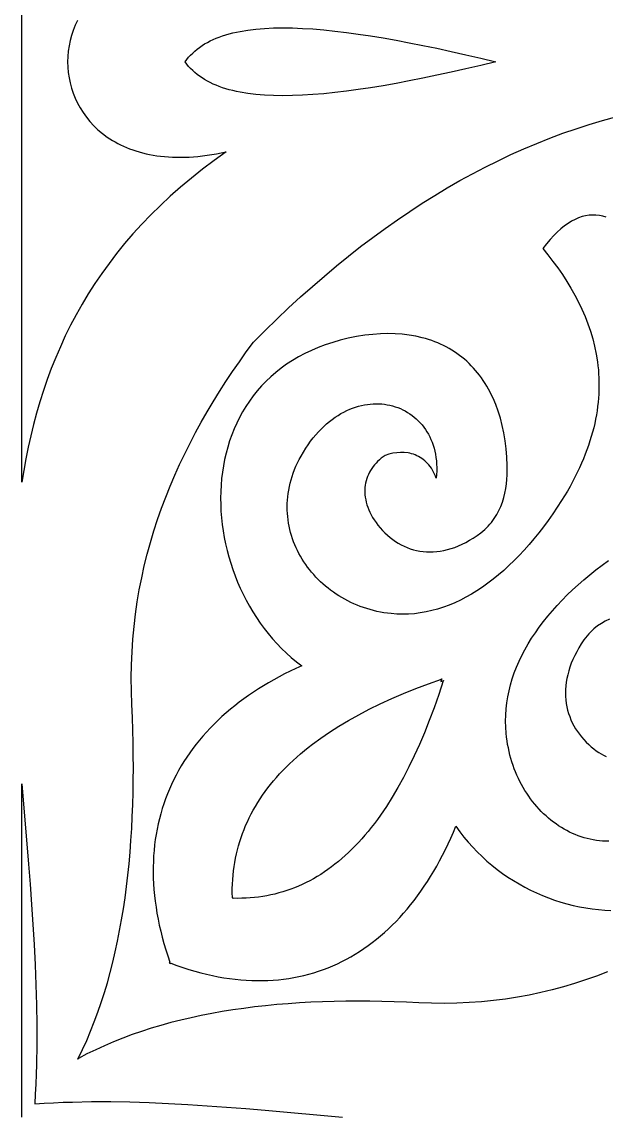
# Model space of a CAD drawing. Extents: x -375 to 375, y -1025 to 1025.
# Drawn here: x -275 to -231.8, y -156.1 to -75.1 of the extents above; entities that cross this region are included whole.
import ezdxf

# ---------------------------------------------------------------- set-up
doc = ezdxf.new("R2010")
doc.units = 0
doc.layers.add('LAYER_1', color=18, linetype='CONTINUOUS')

msp = doc.modelspace()

# ---------------------------------------------------------------- linework, layer by layer
at = {"layer": 'LAYER_1'}
for points in [[(-270.892, -74.97), (-271.063, -75.333), (-271.212, -75.704), (-271.338, -76.082), (-271.441, -76.465), (-271.521, -76.853), (-271.579, -77.243), (-271.613, -77.636), (-271.624, -78.03), (-271.624, -78.031), (-271.624, -78.032), (-271.613, -78.426), (-271.579, -78.819), (-271.521, -79.209), (-271.441, -79.597), (-271.338, -79.98), (-271.212, -80.357), (-271.063, -80.728), (-270.892, -81.092), (-270.697, -81.446), (-270.48, -81.791), (-270.239, -82.125), (-269.976, -82.447), (-269.69, -82.756), (-269.381, -83.051), (-269.049, -83.33), (-268.694, -83.593), (-268.508, -83.718), (-268.316, -83.838), (-268.118, -83.954), (-267.915, -84.065), (-267.706, -84.172), (-267.492, -84.273), (-267.271, -84.369), (-267.045, -84.459), (-266.813, -84.545), (-266.576, -84.624), (-266.332, -84.698), (-266.083, -84.766), (-265.829, -84.828), (-265.568, -84.884), (-265.302, -84.934), (-265.03, -84.977), (-264.753, -85.013), (-264.469, -85.043), (-264.18, -85.066), (-263.885, -85.083), (-263.585, -85.092), (-263.278, -85.094), (-262.966, -85.088), (-262.649, -85.075), (-262.325, -85.054), (-261.996, -85.026), (-261.661, -84.99), (-261.321, -84.945), (-260.974, -84.893), (-260.622, -84.832), (-260.265, -84.762), (-259.901, -84.685), (-260.792, -85.322), (-261.651, -85.969), (-262.478, -86.626), (-263.273, -87.291), (-264.037, -87.967), (-264.771, -88.651), (-265.474, -89.344), (-266.149, -90.046), (-266.795, -90.756), (-267.412, -91.475), (-268.002, -92.202), (-268.565, -92.938), (-269.101, -93.681), (-269.612, -94.432), (-270.097, -95.191), (-270.557, -95.958), (-270.993, -96.731), (-271.405, -97.512), (-271.794, -98.3), (-272.161, -99.095), (-272.505, -99.897), (-272.828, -100.705), (-273.13, -101.52), (-273.412, -102.341), (-273.674, -103.168), (-273.916, -104.001), (-274.14, -104.84), (-274.346, -105.684), (-274.535, -106.535), (-274.706, -107.39), (-274.861, -108.251), (-275, -109.116), (-275, -46.943)], [(-231.735, -145.329), (-232.535, -145.633), (-233.344, -145.917), (-234.161, -146.181), (-234.987, -146.426), (-235.822, -146.649), (-236.667, -146.852), (-237.521, -147.033), (-238.386, -147.192), (-239.26, -147.328), (-240.144, -147.441), (-241.039, -147.53), (-241.945, -147.596), (-242.861, -147.637), (-243.789, -147.652), (-244.728, -147.643), (-245.678, -147.607), (-246.592, -147.565), (-247.499, -147.533), (-248.399, -147.51), (-249.293, -147.496), (-250.179, -147.491), (-251.058, -147.497), (-251.929, -147.512), (-252.793, -147.538), (-253.649, -147.573), (-254.497, -147.62), (-255.337, -147.677), (-256.168, -147.745), (-256.991, -147.825), (-257.806, -147.915), (-258.612, -148.018), (-259.409, -148.132), (-260.197, -148.258), (-260.976, -148.396), (-261.745, -148.547), (-262.505, -148.71), (-263.256, -148.886), (-263.996, -149.075), (-264.727, -149.277), (-265.447, -149.493), (-266.157, -149.722), (-266.856, -149.965), (-267.545, -150.222), (-268.223, -150.493), (-268.89, -150.779), (-269.546, -151.079), (-270.191, -151.394), (-270.825, -151.724), (-270.88, -151.784), (-270.871, -151.764), (-270.891, -151.773), (-270.833, -151.716), (-270.516, -151.057), (-270.213, -150.386), (-269.925, -149.703), (-269.65, -149.009), (-269.389, -148.304), (-269.142, -147.587), (-268.909, -146.859), (-268.688, -146.121), (-268.481, -145.371), (-268.287, -144.611), (-268.105, -143.841), (-267.936, -143.06), (-267.779, -142.27), (-267.634, -141.469), (-267.501, -140.659), (-267.38, -139.839), (-267.27, -139.01), (-267.172, -138.171), (-267.085, -137.324), (-267.008, -136.467), (-266.943, -135.602), (-266.888, -134.728), (-266.843, -133.846), (-266.809, -132.956), (-266.784, -132.057), (-266.769, -131.151), (-266.764, -130.236), (-266.769, -129.315), (-266.782, -128.385), (-266.804, -127.449), (-266.836, -126.505), (-266.875, -125.554), (-266.91, -124.566), (-266.919, -123.589), (-266.904, -122.623), (-266.865, -121.67), (-266.802, -120.728), (-266.716, -119.796), (-266.607, -118.876), (-266.477, -117.967), (-266.324, -117.068), (-266.15, -116.179), (-265.955, -115.3), (-265.74, -114.431), (-265.506, -113.571), (-265.251, -112.721), (-264.978, -111.88), (-264.687, -111.047), (-264.377, -110.224), (-264.05, -109.409), (-263.706, -108.602), (-263.345, -107.803), (-262.969, -107.012), (-262.577, -106.228), (-262.169, -105.452), (-261.747, -104.683), (-261.311, -103.92), (-260.861, -103.165), (-260.397, -102.416), (-259.921, -101.673), (-259.433, -100.936), (-258.933, -100.204), (-258.421, -99.479), (-257.899, -98.758), (-257.034, -97.894), (-256.166, -97.049), (-255.293, -96.224), (-254.417, -95.419), (-253.536, -94.635), (-252.651, -93.87), (-251.762, -93.125), (-250.869, -92.401), (-249.972, -91.698), (-249.071, -91.015), (-248.165, -90.352), (-247.256, -89.711), (-246.341, -89.09), (-245.423, -88.49), (-244.5, -87.912), (-243.573, -87.355), (-242.642, -86.819), (-241.706, -86.305), (-240.765, -85.812), (-239.821, -85.341), (-238.871, -84.891), (-237.917, -84.464), (-236.959, -84.059), (-235.996, -83.676), (-235.028, -83.315), (-234.056, -82.976), (-233.079, -82.66), (-232.097, -82.366), (-231.111, -82.095)], [(-231.828, -89.528), (-232.078, -89.452), (-232.33, -89.398), (-232.582, -89.368), (-232.836, -89.36), (-233.091, -89.376), (-233.347, -89.416), (-233.604, -89.479), (-233.863, -89.567), (-234.122, -89.68), (-234.383, -89.817), (-234.645, -89.979), (-234.909, -90.167), (-235.174, -90.381), (-235.44, -90.62), (-235.707, -90.886), (-235.976, -91.178), (-236.246, -91.497), (-236.518, -91.843), (-236.132, -92.314), (-235.76, -92.792), (-235.403, -93.276), (-235.062, -93.767), (-234.736, -94.266), (-234.428, -94.771), (-234.138, -95.283), (-233.867, -95.802), (-233.616, -96.329), (-233.384, -96.862), (-233.175, -97.402), (-232.987, -97.95), (-232.822, -98.505), (-232.681, -99.067), (-232.564, -99.636), (-232.472, -100.213), (-232.437, -100.504), (-232.407, -100.797), (-232.385, -101.092), (-232.369, -101.389), (-232.36, -101.687), (-232.359, -101.987), (-232.364, -102.29), (-232.377, -102.594), (-232.397, -102.9), (-232.424, -103.208), (-232.459, -103.517), (-232.502, -103.829), (-232.553, -104.143), (-232.611, -104.458), (-232.677, -104.775), (-232.752, -105.095), (-232.834, -105.416), (-232.925, -105.739), (-233.024, -106.064), (-233.132, -106.391), (-233.248, -106.72), (-233.373, -107.051), (-233.507, -107.383), (-233.65, -107.718), (-233.801, -108.055), (-233.962, -108.394), (-234.132, -108.734), (-234.311, -109.077), (-234.5, -109.421), (-234.698, -109.768), (-234.906, -110.116), (-235.123, -110.467), (-235.448, -110.971), (-235.779, -111.462), (-236.116, -111.941), (-236.459, -112.407), (-236.808, -112.86), (-237.162, -113.3), (-237.522, -113.726), (-237.887, -114.137), (-238.257, -114.534), (-238.631, -114.916), (-239.011, -115.282), (-239.395, -115.633), (-239.783, -115.968), (-240.175, -116.287), (-240.571, -116.589), (-240.971, -116.874), (-241.375, -117.141), (-241.781, -117.391), (-242.191, -117.623), (-242.604, -117.836), (-243.02, -118.031), (-243.438, -118.206), (-243.859, -118.362), (-244.282, -118.498), (-244.707, -118.614), (-245.134, -118.71), (-245.563, -118.784), (-245.993, -118.837), (-246.425, -118.869), (-246.858, -118.879), (-247.291, -118.866), (-247.726, -118.831), (-247.99, -118.801), (-248.252, -118.762), (-248.511, -118.717), (-248.767, -118.665), (-249.02, -118.605), (-249.271, -118.539), (-249.518, -118.465), (-249.761, -118.385), (-250.001, -118.299), (-250.238, -118.206), (-250.471, -118.107), (-250.7, -118.001), (-250.925, -117.89), (-251.146, -117.773), (-251.363, -117.65), (-251.575, -117.521), (-251.784, -117.387), (-251.987, -117.247), (-252.186, -117.102), (-252.38, -116.952), (-252.57, -116.797), (-252.754, -116.637), (-252.933, -116.472), (-253.107, -116.303), (-253.275, -116.129), (-253.438, -115.951), (-253.596, -115.769), (-253.748, -115.582), (-253.893, -115.391), (-254.033, -115.197), (-254.167, -114.999), (-254.294, -114.797), (-254.416, -114.591), (-254.53, -114.383), (-254.639, -114.171), (-254.74, -113.956), (-254.835, -113.737), (-254.922, -113.517), (-255.003, -113.293), (-255.076, -113.067), (-255.143, -112.838), (-255.201, -112.607), (-255.253, -112.373), (-255.296, -112.138), (-255.332, -111.9), (-255.36, -111.661), (-255.38, -111.42), (-255.391, -111.178), (-255.395, -110.934), (-255.39, -110.688), (-255.377, -110.442), (-255.355, -110.194), (-255.324, -109.945), (-255.284, -109.696), (-255.236, -109.445), (-255.178, -109.195), (-255.111, -108.943), (-255.035, -108.692), (-254.949, -108.44), (-254.854, -108.188), (-254.749, -107.937), (-254.634, -107.685), (-254.51, -107.434), (-254.375, -107.183), (-254.204, -106.89), (-254.028, -106.61), (-253.848, -106.342), (-253.664, -106.087), (-253.475, -105.843), (-253.283, -105.612), (-253.088, -105.392), (-252.889, -105.184), (-252.687, -104.988), (-252.483, -104.803), (-252.276, -104.629), (-252.066, -104.467), (-251.855, -104.316), (-251.643, -104.176), (-251.428, -104.047), (-251.213, -103.929), (-250.996, -103.822), (-250.779, -103.725), (-250.562, -103.639), (-250.344, -103.563), (-250.126, -103.498), (-249.909, -103.443), (-249.692, -103.397), (-249.476, -103.362), (-249.261, -103.336), (-249.047, -103.321), (-248.835, -103.315), (-248.625, -103.318), (-248.416, -103.331), (-248.21, -103.353), (-248.007, -103.384), (-247.806, -103.424), (-247.609, -103.474), (-247.415, -103.532), (-247.224, -103.599), (-247.037, -103.674), (-246.854, -103.758), (-246.676, -103.85), (-246.502, -103.951), (-246.333, -104.059), (-246.169, -104.176), (-246.011, -104.301), (-245.858, -104.434), (-245.711, -104.574), (-245.569, -104.722), (-245.435, -104.877), (-245.307, -105.04), (-245.185, -105.21), (-245.071, -105.387), (-244.964, -105.571), (-244.865, -105.763), (-244.773, -105.961), (-244.69, -106.165), (-244.615, -106.377), (-244.549, -106.594), (-244.491, -106.819), (-244.443, -107.049), (-244.403, -107.286), (-244.374, -107.528), (-244.354, -107.777), (-244.345, -108.031), (-244.346, -108.291), (-244.357, -108.557), (-244.379, -108.828), (-244.442, -108.665), (-244.51, -108.509), (-244.583, -108.361), (-244.662, -108.22), (-244.746, -108.087), (-244.835, -107.961), (-244.928, -107.843), (-245.026, -107.732), (-245.128, -107.628), (-245.234, -107.531), (-245.344, -107.442), (-245.457, -107.36), (-245.574, -107.285), (-245.694, -107.217), (-245.817, -107.156), (-245.943, -107.101), (-246.072, -107.054), (-246.202, -107.014), (-246.335, -106.98), (-246.47, -106.954), (-246.745, -106.92), (-247.025, -106.913), (-247.309, -106.933), (-247.595, -106.978), (-247.881, -107.048), (-248.166, -107.144), (-248.313, -107.243), (-248.454, -107.348), (-248.588, -107.459), (-248.715, -107.576), (-248.835, -107.698), (-248.948, -107.826), (-249.053, -107.958), (-249.15, -108.096), (-249.24, -108.238), (-249.321, -108.384), (-249.394, -108.535), (-249.459, -108.69), (-249.515, -108.848), (-249.562, -109.01), (-249.6, -109.175), (-249.629, -109.343), (-249.649, -109.515), (-249.659, -109.689), (-249.659, -109.865), (-249.649, -110.044), (-249.629, -110.224), (-249.599, -110.407), (-249.559, -110.591), (-249.507, -110.777), (-249.445, -110.963), (-249.372, -111.151), (-249.288, -111.339), (-249.192, -111.528), (-249.084, -111.718), (-248.965, -111.907), (-248.834, -112.096), (-248.691, -112.285), (-248.524, -112.489), (-248.351, -112.682), (-248.172, -112.866), (-247.986, -113.04), (-247.795, -113.203), (-247.598, -113.356), (-247.396, -113.497), (-247.188, -113.628), (-246.975, -113.747), (-246.757, -113.855), (-246.534, -113.95), (-246.307, -114.034), (-246.075, -114.106), (-245.839, -114.165), (-245.599, -114.212), (-245.355, -114.246), (-245.108, -114.266), (-244.857, -114.274), (-244.603, -114.268), (-244.345, -114.248), (-244.085, -114.214), (-243.822, -114.165), (-243.557, -114.103), (-243.289, -114.026), (-243.019, -113.933), (-242.747, -113.826), (-242.474, -113.704), (-242.199, -113.566), (-241.922, -113.412), (-241.644, -113.242), (-241.365, -113.056), (-241.086, -112.854), (-240.938, -112.736), (-240.798, -112.614), (-240.665, -112.488), (-240.538, -112.359), (-240.418, -112.226), (-240.304, -112.09), (-240.096, -111.809), (-239.911, -111.515), (-239.749, -111.212), (-239.61, -110.9), (-239.49, -110.58), (-239.391, -110.253), (-239.309, -109.921), (-239.245, -109.585), (-239.198, -109.247), (-239.165, -108.906), (-239.146, -108.566), (-239.14, -108.226), (-239.145, -107.889), (-239.173, -107.257), (-239.223, -106.643), (-239.296, -106.049), (-239.391, -105.474), (-239.508, -104.919), (-239.647, -104.383), (-239.806, -103.868), (-239.986, -103.373), (-240.187, -102.899), (-240.294, -102.67), (-240.407, -102.446), (-240.525, -102.227), (-240.647, -102.013), (-240.775, -101.805), (-240.907, -101.603), (-241.044, -101.405), (-241.186, -101.213), (-241.332, -101.027), (-241.483, -100.846), (-241.639, -100.671), (-241.799, -100.501), (-241.964, -100.336), (-242.133, -100.178), (-242.307, -100.025), (-242.485, -99.878), (-242.667, -99.736), (-242.854, -99.6), (-243.045, -99.47), (-243.24, -99.346), (-243.439, -99.227), (-243.643, -99.115), (-243.85, -99.008), (-244.062, -98.907), (-244.277, -98.812), (-244.497, -98.724), (-244.72, -98.641), (-244.948, -98.564), (-245.179, -98.493), (-245.414, -98.429), (-245.895, -98.318), (-246.391, -98.232), (-246.901, -98.171), (-247.426, -98.136), (-247.964, -98.126), (-248.515, -98.142), (-249.079, -98.184), (-249.656, -98.252), (-250.282, -98.352), (-250.887, -98.473), (-251.472, -98.614), (-252.037, -98.774), (-252.581, -98.953), (-253.106, -99.15), (-253.612, -99.365), (-254.097, -99.597), (-254.564, -99.846), (-255.011, -100.11), (-255.438, -100.39), (-255.847, -100.685), (-256.237, -100.994), (-256.608, -101.317), (-256.961, -101.653), (-257.295, -102.001), (-257.611, -102.362), (-257.909, -102.735), (-258.188, -103.118), (-258.45, -103.512), (-258.694, -103.915), (-258.92, -104.328), (-259.129, -104.75), (-259.32, -105.18), (-259.494, -105.617), (-259.651, -106.062), (-259.792, -106.513), (-259.915, -106.97), (-260.022, -107.432), (-260.112, -107.899), (-260.186, -108.371), (-260.243, -108.846), (-260.284, -109.325), (-260.31, -109.806), (-260.319, -110.289), (-260.313, -110.774), (-260.292, -111.259), (-260.255, -111.745), (-260.202, -112.231), (-260.135, -112.716), (-260.052, -113.2), (-259.955, -113.682), (-259.842, -114.161), (-259.716, -114.638), (-259.574, -115.111), (-259.419, -115.58), (-259.249, -116.045), (-259.065, -116.504), (-258.868, -116.957), (-258.656, -117.405), (-258.431, -117.845), (-258.193, -118.278), (-257.941, -118.703), (-257.676, -119.119), (-257.397, -119.526), (-257.106, -119.924), (-256.802, -120.312), (-256.486, -120.688), (-256.156, -121.054), (-255.815, -121.407), (-255.461, -121.748), (-255.095, -122.077), (-254.717, -122.391), (-254.328, -122.692), (-254.755, -122.887), (-255.175, -123.088), (-255.587, -123.294), (-255.991, -123.506), (-256.388, -123.723), (-256.776, -123.945), (-257.157, -124.173), (-257.53, -124.406), (-257.894, -124.644), (-258.251, -124.887), (-258.599, -125.135), (-258.94, -125.388), (-259.272, -125.646), (-259.595, -125.909), (-259.911, -126.177), (-260.218, -126.45), (-260.516, -126.728), (-260.806, -127.011), (-261.088, -127.299), (-261.361, -127.591), (-261.625, -127.888), (-261.88, -128.19), (-262.127, -128.496), (-262.365, -128.807), (-262.594, -129.123), (-262.814, -129.443), (-263.026, -129.768), (-263.228, -130.097), (-263.421, -130.43), (-263.605, -130.768), (-263.78, -131.11), (-263.946, -131.457), (-264.102, -131.808), (-264.249, -132.163), (-264.387, -132.523), (-264.515, -132.886), (-264.634, -133.254), (-264.743, -133.626), (-264.843, -134.001), (-264.933, -134.381), (-265.013, -134.765), (-265.084, -135.153), (-265.144, -135.545), (-265.195, -135.94), (-265.236, -136.34), (-265.268, -136.743), (-265.289, -137.15), (-265.3, -137.561), (-265.301, -137.975), (-265.292, -138.393), (-265.272, -138.815), (-265.243, -139.241), (-265.203, -139.669), (-265.152, -140.102), (-265.092, -140.538), (-265.021, -140.977), (-264.939, -141.42), (-264.847, -141.866), (-264.744, -142.315), (-264.63, -142.768), (-264.506, -143.224), (-264.371, -143.683), (-264.225, -144.145), (-264.068, -144.611), (-264.108, -144.652), (-264.09, -144.652), (-264.079, -144.654), (-264.069, -144.647), (-264.065, -144.659), (-264.053, -144.663), (-264.06, -144.673), (-264.06, -144.677), (-264.055, -144.678), (-264.045, -144.67), (-264.042, -144.682), (-264.03, -144.687), (-264.037, -144.697), (-264.036, -144.709), (-264.036, -144.729), (-263.996, -144.686), (-263.549, -144.849), (-263.104, -145.001), (-262.663, -145.141), (-262.225, -145.271), (-261.789, -145.389), (-261.357, -145.496), (-260.929, -145.592), (-260.503, -145.677), (-260.081, -145.751), (-259.662, -145.814), (-259.246, -145.866), (-258.834, -145.908), (-258.425, -145.939), (-258.02, -145.959), (-257.618, -145.968), (-257.22, -145.967), (-256.825, -145.956), (-256.434, -145.934), (-256.046, -145.902), (-255.662, -145.859), (-255.282, -145.806), (-254.905, -145.743), (-254.532, -145.669), (-254.163, -145.586), (-253.798, -145.492), (-253.437, -145.388), (-253.08, -145.275), (-252.726, -145.151), (-252.377, -145.018), (-252.031, -144.874), (-251.69, -144.721), (-251.353, -144.559), (-251.019, -144.386), (-250.69, -144.204), (-250.366, -144.013), (-250.045, -143.812), (-249.729, -143.602), (-249.417, -143.382), (-249.109, -143.153), (-248.806, -142.915), (-248.507, -142.667), (-248.212, -142.41), (-247.922, -142.144), (-247.637, -141.87), (-247.356, -141.586), (-247.079, -141.293), (-246.807, -140.991), (-246.54, -140.681), (-246.278, -140.361), (-246.02, -140.033), (-245.767, -139.696), (-245.519, -139.351), (-245.276, -138.997), (-245.037, -138.635), (-244.803, -138.264), (-244.575, -137.884), (-244.351, -137.497), (-244.132, -137.101), (-243.919, -136.697), (-243.71, -136.284), (-243.507, -135.864), (-243.308, -135.435), (-243.115, -134.998), (-242.927, -134.554), (-242.639, -134.959), (-242.336, -135.352), (-242.021, -135.733), (-241.693, -136.101), (-241.353, -136.456), (-241.002, -136.799), (-240.64, -137.128), (-240.267, -137.444), (-239.885, -137.747), (-239.494, -138.037), (-239.093, -138.312), (-238.685, -138.574), (-238.269, -138.823), (-237.846, -139.057), (-237.416, -139.277), (-236.98, -139.482), (-236.538, -139.674), (-236.092, -139.85), (-235.641, -140.012), (-235.187, -140.159), (-234.728, -140.291), (-234.267, -140.407), (-233.804, -140.509), (-233.339, -140.595), (-232.873, -140.665), (-232.406, -140.719), (-231.939, -140.758), (-231.472, -140.781)], [(-231.626, -135.663), (-231.86, -135.659), (-232.093, -135.647), (-232.325, -135.626), (-232.555, -135.597), (-232.783, -135.56), (-233.009, -135.515), (-233.234, -135.462), (-233.456, -135.4), (-233.676, -135.332), (-233.893, -135.255), (-234.108, -135.171), (-234.321, -135.08), (-234.53, -134.982), (-234.737, -134.876), (-234.941, -134.763), (-235.141, -134.644), (-235.339, -134.518), (-235.533, -134.385), (-235.723, -134.246), (-235.91, -134.101), (-236.094, -133.949), (-236.273, -133.791), (-236.448, -133.627), (-236.62, -133.458), (-236.787, -133.282), (-236.95, -133.101), (-237.108, -132.915), (-237.262, -132.723), (-237.411, -132.526), (-237.555, -132.324), (-237.694, -132.117), (-237.828, -131.905), (-237.957, -131.689), (-238.081, -131.468), (-238.199, -131.242), (-238.312, -131.012), (-238.419, -130.778), (-238.52, -130.539), (-238.616, -130.297), (-238.705, -130.051), (-238.788, -129.801), (-238.865, -129.548), (-238.936, -129.291), (-239, -129.031), (-239.057, -128.767), (-239.107, -128.501), (-239.151, -128.231), (-239.188, -127.959), (-239.217, -127.683), (-239.251, -127.232), (-239.263, -126.78), (-239.253, -126.33), (-239.223, -125.881), (-239.172, -125.434), (-239.1, -124.988), (-239.008, -124.544), (-238.897, -124.101), (-238.766, -123.661), (-238.616, -123.223), (-238.448, -122.788), (-238.261, -122.356), (-238.056, -121.926), (-237.833, -121.499), (-237.593, -121.076), (-237.336, -120.657), (-237.062, -120.241), (-236.771, -119.828), (-236.465, -119.42), (-236.143, -119.017), (-235.806, -118.617), (-235.453, -118.222), (-235.086, -117.833), (-234.705, -117.448), (-234.309, -117.068), (-233.9, -116.694), (-233.478, -116.325), (-233.042, -115.963), (-232.594, -115.606), (-232.134, -115.255), (-231.661, -114.911)], [(-231.593, -119.24), (-231.893, -119.385), (-232.184, -119.553), (-232.466, -119.746), (-232.737, -119.963), (-232.868, -120.081), (-232.995, -120.206), (-233.12, -120.338), (-233.24, -120.476), (-233.357, -120.622), (-233.471, -120.776), (-233.665, -121.067), (-233.844, -121.357), (-234.007, -121.646), (-234.155, -121.934), (-234.288, -122.22), (-234.406, -122.505), (-234.509, -122.788), (-234.597, -123.069), (-234.672, -123.347), (-234.732, -123.624), (-234.778, -123.897), (-234.811, -124.168), (-234.83, -124.435), (-234.836, -124.7), (-234.829, -124.961), (-234.809, -125.218), (-234.777, -125.472), (-234.732, -125.721), (-234.675, -125.967), (-234.606, -126.208), (-234.525, -126.444), (-234.433, -126.676), (-234.33, -126.903), (-234.215, -127.124), (-234.09, -127.341), (-233.954, -127.551), (-233.807, -127.756), (-233.65, -127.955), (-233.483, -128.148), (-233.307, -128.334), (-233.12, -128.514), (-232.925, -128.688), (-232.743, -128.837), (-232.561, -128.973), (-232.379, -129.097), (-232.197, -129.209), (-232.016, -129.309), (-231.835, -129.397)], [(-275, -156.061), (-275, -131.406), (-274.513, -137.354), (-274.398, -138.843), (-274.289, -140.333), (-274.189, -141.821), (-274.101, -143.308), (-274.026, -144.793), (-273.966, -146.275), (-273.925, -147.755), (-273.903, -149.23), (-273.903, -150.701), (-273.928, -152.166), (-273.95, -152.897), (-273.979, -153.626), (-274.015, -154.354), (-274.058, -155.08), (-273.361, -155.035), (-272.661, -154.997), (-271.96, -154.967), (-271.258, -154.944), (-269.85, -154.918), (-268.436, -154.918), (-267.018, -154.941), (-265.597, -154.984), (-264.173, -155.046), (-262.745, -155.124), (-261.316, -155.216), (-259.886, -155.32), (-258.455, -155.433), (-257.023, -155.553), (-251.307, -156.061)]]:
    msp.add_lwpolyline(points, dxfattribs=at)
for points in [[(-255.013, -75.527), (-254.27, -75.556), (-253.499, -75.603), (-252.701, -75.67), (-251.876, -75.754), (-251.025, -75.857), (-250.147, -75.976), (-249.243, -76.113), (-248.313, -76.266), (-247.357, -76.435), (-246.376, -76.62), (-245.371, -76.819), (-244.34, -77.034), (-243.285, -77.262), (-242.205, -77.505), (-241.102, -77.76), (-239.974, -78.029), (-239.973, -78.029), (-239.974, -78.03), (-239.974, -78.03), (-239.976, -78.031), (-239.974, -78.032), (-239.974, -78.032), (-239.973, -78.032), (-239.974, -78.032), (-241.102, -78.301), (-242.205, -78.557), (-243.285, -78.799), (-244.34, -79.028), (-245.371, -79.242), (-246.376, -79.442), (-247.357, -79.626), (-248.313, -79.795), (-249.243, -79.948), (-250.147, -80.085), (-251.025, -80.205), (-251.876, -80.307), (-252.701, -80.392), (-253.499, -80.458), (-254.27, -80.506), (-255.013, -80.534), (-255.729, -80.543), (-256.416, -80.532), (-257.076, -80.501), (-257.706, -80.449), (-258.308, -80.375), (-258.881, -80.28), (-259.156, -80.224), (-259.424, -80.162), (-259.685, -80.095), (-259.938, -80.022), (-260.184, -79.944), (-260.422, -79.859), (-260.653, -79.769), (-260.876, -79.672), (-261.091, -79.57), (-261.299, -79.461), (-261.499, -79.347), (-261.691, -79.226), (-261.876, -79.099), (-262.053, -78.966), (-262.222, -78.827), (-262.383, -78.681), (-262.537, -78.528), (-262.682, -78.37), (-262.82, -78.204), (-262.949, -78.032), (-262.95, -78.032), (-262.949, -78.032), (-262.95, -78.031), (-262.949, -78.03), (-262.95, -78.029), (-262.949, -78.029), (-262.82, -77.857), (-262.682, -77.692), (-262.537, -77.533), (-262.383, -77.38), (-262.222, -77.235), (-262.053, -77.095), (-261.876, -76.962), (-261.691, -76.835), (-261.499, -76.714), (-261.299, -76.6), (-261.091, -76.492), (-260.876, -76.389), (-260.653, -76.293), (-260.422, -76.202), (-260.184, -76.118), (-259.938, -76.039), (-259.685, -75.966), (-259.424, -75.899), (-259.156, -75.837), (-258.881, -75.781), (-258.308, -75.686), (-257.706, -75.613), (-257.076, -75.56), (-256.416, -75.529), (-255.729, -75.518)], [(-243.985, -123.669), (-243.972, -123.664), (-243.972, -123.669), (-243.991, -123.688), (-244.043, -123.853), (-243.885, -123.798), (-243.867, -123.78), (-243.862, -123.779), (-243.867, -123.791), (-243.855, -123.786), (-243.856, -123.791), (-243.874, -123.809), (-244.205, -124.814), (-244.547, -125.787), (-244.898, -126.727), (-245.259, -127.635), (-245.63, -128.51), (-246.011, -129.353), (-246.402, -130.164), (-246.803, -130.942), (-247.214, -131.688), (-247.634, -132.402), (-248.065, -133.083), (-248.506, -133.732), (-248.73, -134.044), (-248.956, -134.348), (-249.185, -134.644), (-249.416, -134.932), (-249.65, -135.212), (-249.887, -135.483), (-250.125, -135.747), (-250.367, -136.002), (-250.61, -136.25), (-250.857, -136.489), (-251.105, -136.72), (-251.357, -136.943), (-251.61, -137.158), (-251.866, -137.364), (-252.125, -137.563), (-252.386, -137.753), (-252.65, -137.936), (-252.916, -138.11), (-253.184, -138.276), (-253.455, -138.434), (-253.728, -138.584), (-254.004, -138.725), (-254.283, -138.859), (-254.563, -138.984), (-254.847, -139.101), (-255.132, -139.21), (-255.421, -139.311), (-255.711, -139.404), (-256.005, -139.489), (-256.3, -139.565), (-256.598, -139.634), (-256.899, -139.694), (-257.202, -139.746), (-257.507, -139.79), (-257.815, -139.826), (-258.126, -139.854), (-258.439, -139.873), (-258.754, -139.884), (-259.072, -139.888), (-259.392, -139.883), (-259.406, -139.899), (-259.406, -139.883), (-259.422, -139.882), (-259.406, -139.868), (-259.406, -139.835), (-259.437, -139.835), (-259.45, -139.852), (-259.45, -139.835), (-259.467, -139.835), (-259.451, -139.821), (-259.456, -139.488), (-259.453, -139.157), (-259.442, -138.829), (-259.423, -138.503), (-259.397, -138.181), (-259.362, -137.86), (-259.32, -137.542), (-259.27, -137.227), (-259.212, -136.914), (-259.146, -136.604), (-259.073, -136.297), (-258.991, -135.992), (-258.902, -135.689), (-258.805, -135.389), (-258.7, -135.092), (-258.587, -134.797), (-258.467, -134.505), (-258.338, -134.216), (-258.202, -133.929), (-258.058, -133.644), (-257.907, -133.362), (-257.747, -133.083), (-257.58, -132.806), (-257.404, -132.532), (-257.221, -132.261), (-257.03, -131.992), (-256.832, -131.725), (-256.625, -131.461), (-256.411, -131.2), (-256.189, -130.941), (-255.959, -130.685), (-255.721, -130.431), (-255.476, -130.18), (-255.222, -129.932), (-254.961, -129.686), (-254.692, -129.443), (-254.416, -129.202), (-254.131, -128.964), (-253.839, -128.728), (-253.539, -128.495), (-252.915, -128.037), (-252.261, -127.589), (-251.575, -127.152), (-250.858, -126.724), (-250.11, -126.307), (-249.33, -125.901), (-248.52, -125.504), (-247.678, -125.118), (-246.806, -124.742), (-245.902, -124.377), (-244.967, -124.022), (-244.002, -123.677), (-243.984, -123.657), (-243.979, -123.657)]]:
    msp.add_lwpolyline(points, close=True, dxfattribs=at)

doc.saveas('drawing.dxf')
